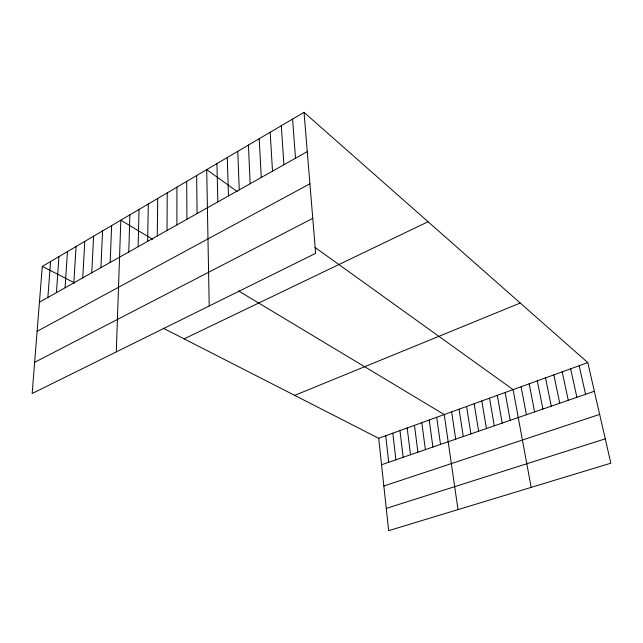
<?xml version="1.0" encoding="UTF-8"?>
<svg xmlns="http://www.w3.org/2000/svg" width="643" height="643" viewBox="0 0 643 643"><rect width="100%" height="100%" fill="white"/><g stroke="black" fill="none" stroke-linecap="round" stroke-linejoin="round"><path stroke-width="0.96" d="M176.897 224.913L176.913 187.169M167.011 230.475L167.244 192.86M157.262 235.957L157.712 198.47M147.641 241.366L148.308 204.008M138.149 246.703L139.025 209.473M128.785 251.968L129.862 214.866M116.295 351.906L120.82 220.187L152.648 239.317M110.162 262.44L111.633 225.597M100.903 267.641L102.558 230.933M91.764 272.777L93.613 236.198M82.754 277.848L84.78 241.398M73.857 282.848L76.059 246.534M65.08 287.783L67.451 251.598M56.423 292.653L58.955 256.597M47.871 297.46L50.572 261.532M42.293 266.403L32.15 393.516L315.641 253.35L304.035 112.34L42.293 266.403L74.821 283.024M39.44 302.202L307.274 151.619M37.117 331.306L309.918 183.802M34.642 362.33L312.763 218.355M184.115 338.869L428.069 221.731M294.687 395.373L520.235 303.03M378.695 438.293L587.774 362.596L610.85 463.193L388.661 530.66L378.695 438.293L163.218 328.195M381.548 464.752L594.357 391.282M383.839 486.012L599.662 414.397M386.258 508.412L605.264 438.839M238.529 290.925L444.241 414.558L458.017 509.602M237.227 191.542L206.708 169.631L209.208 305.972M314.998 247.386L513.098 389.634L531.166 487.386M304.035 112.34L587.774 362.596M579.166 365.706L585.58 394.312M570.638 368.793L576.884 397.318M562.191 371.855L568.275 400.292M553.824 374.885L559.748 403.233M545.529 377.891L551.292 406.151M537.307 380.865L542.917 409.044M529.165 383.815L534.622 411.906M521.095 386.732L526.408 414.743M505.173 392.503L510.188 420.345M497.32 395.341L502.191 423.102M489.532 398.162L494.266 425.843M481.816 400.959L486.413 428.551M474.172 403.724L478.633 431.236M466.593 406.472L470.917 433.904M459.078 409.189L463.273 436.541M451.627 411.89L455.694 439.161M436.701 417.291L440.511 444.401M429.227 420L432.908 447.022M421.816 422.684L425.377 449.626M414.47 425.336L417.91 452.206M407.188 427.973L410.507 454.762M399.97 430.585L403.169 457.294M392.817 433.181L395.903 459.801M385.728 435.745L388.694 462.293M292.589 119.084L295.507 158.234M281.304 125.723L283.917 164.745M270.181 132.265L272.503 171.167M259.225 138.719L261.251 177.492M248.423 145.077L250.167 183.721M237.773 151.346L239.244 189.862M227.268 157.527L228.482 195.914M216.916 163.619L217.864 201.878M196.637 175.555L197.096 213.564M186.703 181.406L186.928 219.279"/></g></svg>
